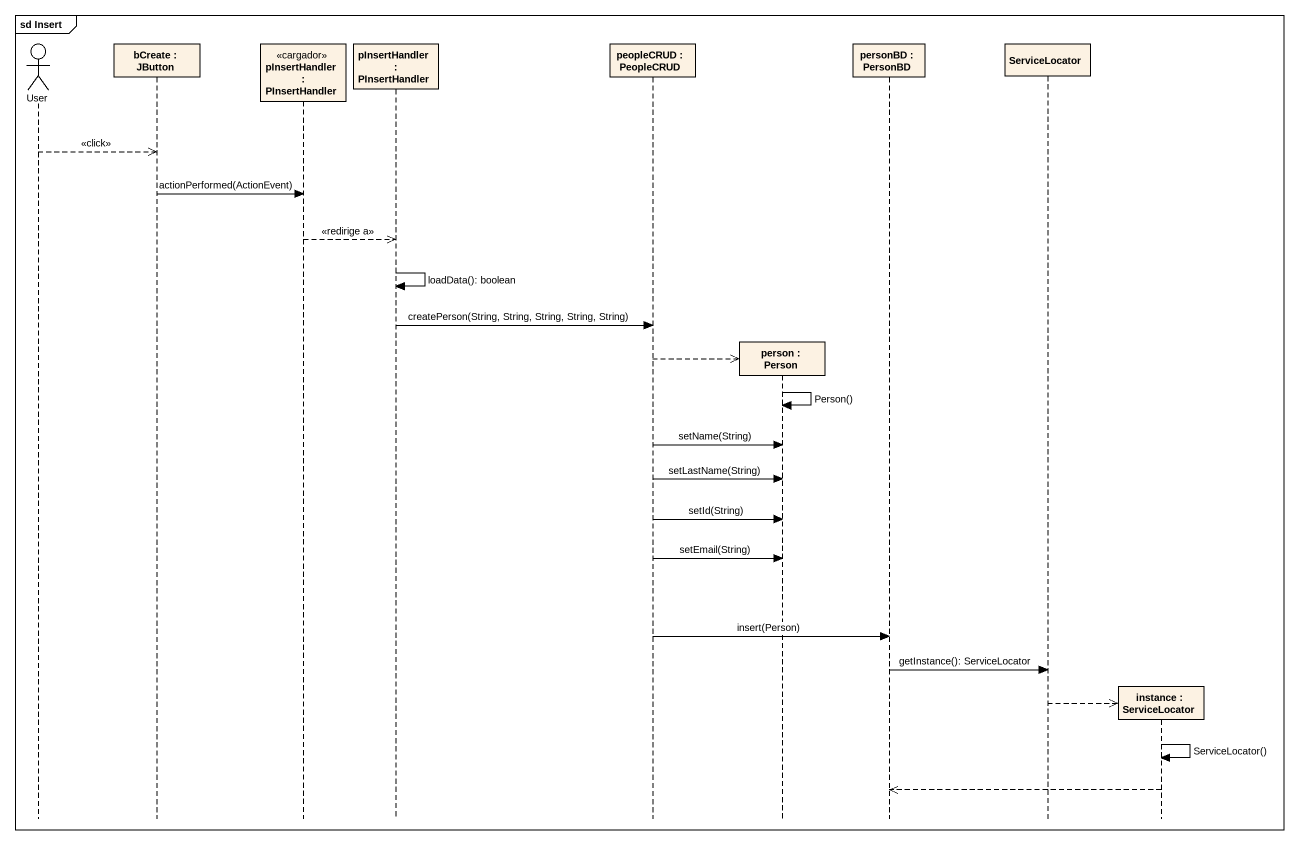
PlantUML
@startuml
mainframe sd Insert
hide footbox
actor User
participant "bCreate : JButton" as bCreate
participant "pInsertHandler : PInsertHandler" as pInsertHandler <<cargador>>
participant "pInsertHandler : PInsertHandler" as pInsertHandler_2
participant "peopleCRUD : PeopleCRUD" as peopleCRUD
participant "person : Person" as person_
participant "personBD : PersonBD" as personBD
participant ServiceLocator
participant "instance : ServiceLocator" as instance

User -->> bCreate : <<click>>
bCreate -> pInsertHandler : actionPerformed(ActionEvent)
pInsertHandler -->> pInsertHandler_2 : <<redirige a>>
pInsertHandler_2 -> pInsertHandler_2 : loadData(): boolean
pInsertHandler_2 -> peopleCRUD : createPerson(String, String, String, String, String)
peopleCRUD -->> person_ **
person_ -> person_ : Person()
peopleCRUD -> person_ : setName(String)
peopleCRUD -> person_ : setLastName(String)
peopleCRUD -> person_ : setId(String)
peopleCRUD -> person_ : setEmail(String)
peopleCRUD -> personBD : insert(Person)
personBD -> ServiceLocator : getInstance(): ServiceLocator
ServiceLocator -->> instance **
instance -> instance : ServiceLocator()
instance -->> personBD
@enduml
